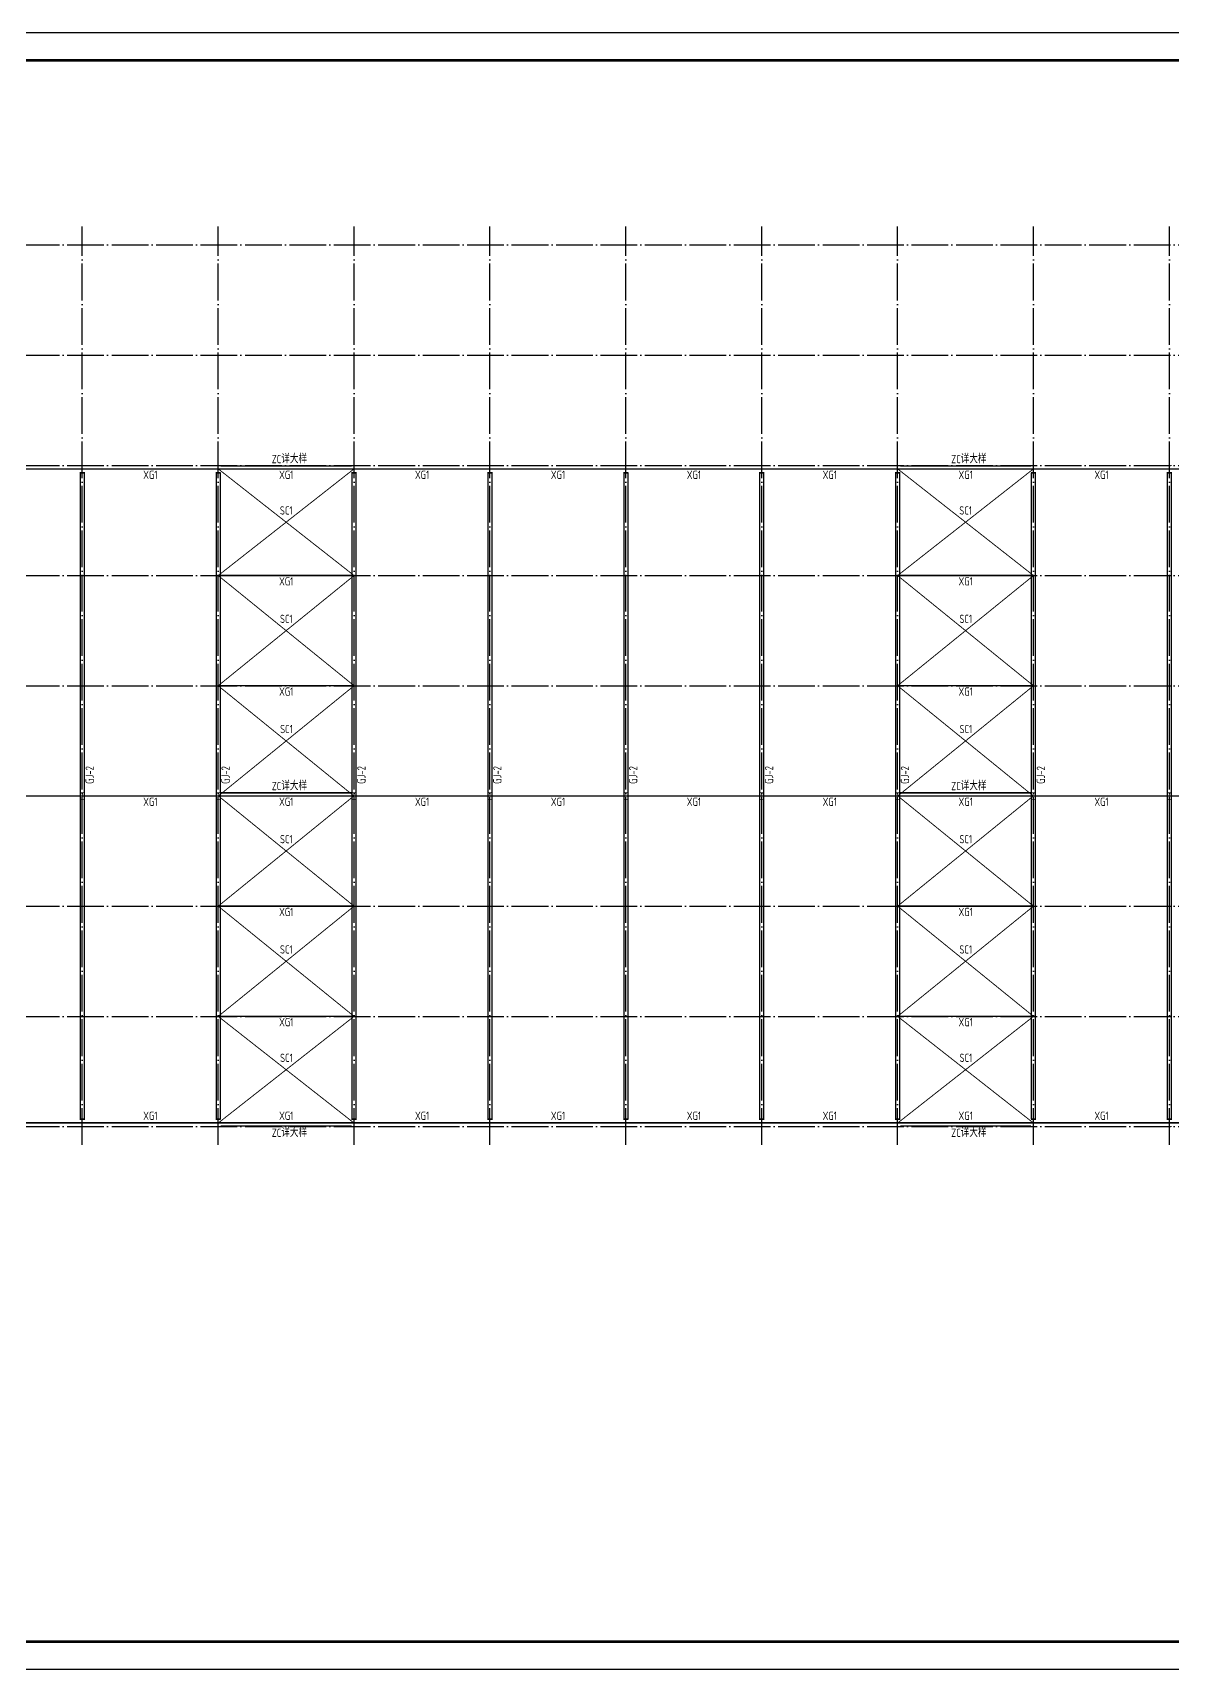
# Model space of a CAD drawing. Extents: x 8844666 to 9156203, y 1662182 to 2655606.
# Drawn here: x 9033289 to 9095347, y 2079844 to 2168944 of the extents above; entities that cross this region are included whole.
import ezdxf

# ---------------------------------------------------------------- set-up
doc = ezdxf.new("R2010")
doc.units = 0
doc.header["$LTSCALE"] = 1000
doc.header["$MEASUREMENT"] = 0
doc.linetypes.add('DOTE', pattern=[2.42, 2, -0.2, 0.02, -0.2])
for name, color, linetype in [('DOTE', 8, 'DOTE'), ('PUB_TITLE', 4, 'CONTINUOUS'), ('ZC', 6, 'CONTINUOUS'), ('屋面支撑', 1, 'CONTINUOUS'), ('柱', 2, 'CONTINUOUS'), ('梁', 4, 'CONTINUOUS'), ('系杆', 7, 'CONTINUOUS')]:
    doc.layers.add(name, color=color, linetype=linetype)
doc.styles.add('TSSD_REIN', font='atssdeng.shx', dxfattribs={"width": 0.7, "bigfont": 'atssdchn.shx'})

msp = doc.modelspace()

# ---------------------------------------------------------------- hatches: boundary and pattern name
at = {"layer": '柱'}
for points in [[(9036129.3, 2144991), (9035849.3, 2144991), (9035849.3, 2145023), (9035977.3, 2145023), (9035977.3, 2145359), (9035849.3, 2145359), (9035849.3, 2145391), (9036129.3, 2145391), (9036129.3, 2145359), (9036001.3, 2145359), (9036001.3, 2145023), (9036129.3, 2145023)], [(9043529.3, 2144991), (9043249.3, 2144991), (9043249.3, 2145023), (9043377.3, 2145023), (9043377.3, 2145359), (9043249.3, 2145359), (9043249.3, 2145391), (9043529.3, 2145391), (9043529.3, 2145359), (9043401.3, 2145359), (9043401.3, 2145023), (9043529.3, 2145023)], [(9050929.3, 2144991), (9050649.3, 2144991), (9050649.3, 2145023), (9050777.3, 2145023), (9050777.3, 2145359), (9050649.3, 2145359), (9050649.3, 2145391), (9050929.3, 2145391), (9050929.3, 2145359), (9050801.3, 2145359), (9050801.3, 2145023), (9050929.3, 2145023)], [(9058329.3, 2144991), (9058049.3, 2144991), (9058049.3, 2145023), (9058177.3, 2145023), (9058177.3, 2145359), (9058049.3, 2145359), (9058049.3, 2145391), (9058329.3, 2145391), (9058329.3, 2145359), (9058201.3, 2145359), (9058201.3, 2145023), (9058329.3, 2145023)], [(9065729.3, 2144991), (9065449.3, 2144991), (9065449.3, 2145023), (9065577.3, 2145023), (9065577.3, 2145359), (9065449.3, 2145359), (9065449.3, 2145391), (9065729.3, 2145391), (9065729.3, 2145359), (9065601.3, 2145359), (9065601.3, 2145023), (9065729.3, 2145023)], [(9073129.3, 2144991), (9072849.3, 2144991), (9072849.3, 2145023), (9072977.3, 2145023), (9072977.3, 2145359), (9072849.3, 2145359), (9072849.3, 2145391), (9073129.3, 2145391), (9073129.3, 2145359), (9073001.3, 2145359), (9073001.3, 2145023), (9073129.3, 2145023)], [(9080529.3, 2144991), (9080249.3, 2144991), (9080249.3, 2145023), (9080377.3, 2145023), (9080377.3, 2145359), (9080249.3, 2145359), (9080249.3, 2145391), (9080529.3, 2145391), (9080529.3, 2145359), (9080401.3, 2145359), (9080401.3, 2145023), (9080529.3, 2145023)], [(9087929.3, 2144991), (9087649.3, 2144991), (9087649.3, 2145023), (9087777.3, 2145023), (9087777.3, 2145359), (9087649.3, 2145359), (9087649.3, 2145391), (9087929.3, 2145391), (9087929.3, 2145359), (9087801.3, 2145359), (9087801.3, 2145023), (9087929.3, 2145023)], [(9095329.3, 2144991), (9095049.3, 2144991), (9095049.3, 2145023), (9095177.3, 2145023), (9095177.3, 2145359), (9095049.3, 2145359), (9095049.3, 2145391), (9095329.3, 2145391), (9095329.3, 2145359), (9095201.3, 2145359), (9095201.3, 2145023), (9095329.3, 2145023)], [(9036129.3, 2127191), (9035849.3, 2127191), (9035849.3, 2127223), (9035977.3, 2127223), (9035977.3, 2127559), (9035849.3, 2127559), (9035849.3, 2127591), (9036129.3, 2127591), (9036129.3, 2127559), (9036001.3, 2127559), (9036001.3, 2127223), (9036129.3, 2127223)], [(9043529.3, 2127191), (9043249.3, 2127191), (9043249.3, 2127223), (9043377.3, 2127223), (9043377.3, 2127559), (9043249.3, 2127559), (9043249.3, 2127591), (9043529.3, 2127591), (9043529.3, 2127559), (9043401.3, 2127559), (9043401.3, 2127223), (9043529.3, 2127223)], [(9050929.3, 2127191), (9050649.3, 2127191), (9050649.3, 2127223), (9050777.3, 2127223), (9050777.3, 2127559), (9050649.3, 2127559), (9050649.3, 2127591), (9050929.3, 2127591), (9050929.3, 2127559), (9050801.3, 2127559), (9050801.3, 2127223), (9050929.3, 2127223)], [(9058329.3, 2127191), (9058049.3, 2127191), (9058049.3, 2127223), (9058177.3, 2127223), (9058177.3, 2127559), (9058049.3, 2127559), (9058049.3, 2127591), (9058329.3, 2127591), (9058329.3, 2127559), (9058201.3, 2127559), (9058201.3, 2127223), (9058329.3, 2127223)], [(9065729.3, 2127191), (9065449.3, 2127191), (9065449.3, 2127223), (9065577.3, 2127223), (9065577.3, 2127559), (9065449.3, 2127559), (9065449.3, 2127591), (9065729.3, 2127591), (9065729.3, 2127559), (9065601.3, 2127559), (9065601.3, 2127223), (9065729.3, 2127223)], [(9073129.3, 2127191), (9072849.3, 2127191), (9072849.3, 2127223), (9072977.3, 2127223), (9072977.3, 2127559), (9072849.3, 2127559), (9072849.3, 2127591), (9073129.3, 2127591), (9073129.3, 2127559), (9073001.3, 2127559), (9073001.3, 2127223), (9073129.3, 2127223)], [(9080529.3, 2127191), (9080249.3, 2127191), (9080249.3, 2127223), (9080377.3, 2127223), (9080377.3, 2127559), (9080249.3, 2127559), (9080249.3, 2127591), (9080529.3, 2127591), (9080529.3, 2127559), (9080401.3, 2127559), (9080401.3, 2127223), (9080529.3, 2127223)], [(9087929.3, 2127191), (9087649.3, 2127191), (9087649.3, 2127223), (9087777.3, 2127223), (9087777.3, 2127559), (9087649.3, 2127559), (9087649.3, 2127591), (9087929.3, 2127591), (9087929.3, 2127559), (9087801.3, 2127559), (9087801.3, 2127223), (9087929.3, 2127223)], [(9095329.3, 2127191), (9095049.3, 2127191), (9095049.3, 2127223), (9095177.3, 2127223), (9095177.3, 2127559), (9095049.3, 2127559), (9095049.3, 2127591), (9095329.3, 2127591), (9095329.3, 2127559), (9095201.3, 2127559), (9095201.3, 2127223), (9095329.3, 2127223)], [(9036129.3, 2109391), (9035849.3, 2109391), (9035849.3, 2109423), (9035977.3, 2109423), (9035977.3, 2109759), (9035849.3, 2109759), (9035849.3, 2109791), (9036129.3, 2109791), (9036129.3, 2109759), (9036001.3, 2109759), (9036001.3, 2109423), (9036129.3, 2109423)], [(9043529.3, 2109391), (9043249.3, 2109391), (9043249.3, 2109423), (9043377.3, 2109423), (9043377.3, 2109759), (9043249.3, 2109759), (9043249.3, 2109791), (9043529.3, 2109791), (9043529.3, 2109759), (9043401.3, 2109759), (9043401.3, 2109423), (9043529.3, 2109423)], [(9050929.3, 2109391), (9050649.3, 2109391), (9050649.3, 2109423), (9050777.3, 2109423), (9050777.3, 2109759), (9050649.3, 2109759), (9050649.3, 2109791), (9050929.3, 2109791), (9050929.3, 2109759), (9050801.3, 2109759), (9050801.3, 2109423), (9050929.3, 2109423)], [(9058329.3, 2109391), (9058049.3, 2109391), (9058049.3, 2109423), (9058177.3, 2109423), (9058177.3, 2109759), (9058049.3, 2109759), (9058049.3, 2109791), (9058329.3, 2109791), (9058329.3, 2109759), (9058201.3, 2109759), (9058201.3, 2109423), (9058329.3, 2109423)], [(9065729.3, 2109391), (9065449.3, 2109391), (9065449.3, 2109423), (9065577.3, 2109423), (9065577.3, 2109759), (9065449.3, 2109759), (9065449.3, 2109791), (9065729.3, 2109791), (9065729.3, 2109759), (9065601.3, 2109759), (9065601.3, 2109423), (9065729.3, 2109423)], [(9073129.3, 2109391), (9072849.3, 2109391), (9072849.3, 2109423), (9072977.3, 2109423), (9072977.3, 2109759), (9072849.3, 2109759), (9072849.3, 2109791), (9073129.3, 2109791), (9073129.3, 2109759), (9073001.3, 2109759), (9073001.3, 2109423), (9073129.3, 2109423)], [(9080529.3, 2109391), (9080249.3, 2109391), (9080249.3, 2109423), (9080377.3, 2109423), (9080377.3, 2109759), (9080249.3, 2109759), (9080249.3, 2109791), (9080529.3, 2109791), (9080529.3, 2109759), (9080401.3, 2109759), (9080401.3, 2109423), (9080529.3, 2109423)], [(9087929.3, 2109391), (9087649.3, 2109391), (9087649.3, 2109423), (9087777.3, 2109423), (9087777.3, 2109759), (9087649.3, 2109759), (9087649.3, 2109791), (9087929.3, 2109791), (9087929.3, 2109759), (9087801.3, 2109759), (9087801.3, 2109423), (9087929.3, 2109423)], [(9095329.3, 2109391), (9095049.3, 2109391), (9095049.3, 2109423), (9095177.3, 2109423), (9095177.3, 2109759), (9095049.3, 2109759), (9095049.3, 2109791), (9095329.3, 2109791), (9095329.3, 2109759), (9095201.3, 2109759), (9095201.3, 2109423), (9095329.3, 2109423)]]:
    msp.add_hatch(color=2, dxfattribs=at).paths.add_polyline_path(points)

# ---------------------------------------------------------------- linework, layer by layer
at = {"layer": 'DOTE'}
for p, q in [((9035989.3, 2108391), (9035989.3, 2158391)), ((9043389.3, 2108391), (9043389.3, 2158391)), ((9050789.3, 2108391), (9050789.3, 2158391)), ((9058189.3, 2108391), (9058189.3, 2158391)), ((9065589.3, 2108391), (9065589.3, 2158391)), ((9072989.3, 2108391), (9072989.3, 2158391)), ((9080389.3, 2108391), (9080389.3, 2158391)), ((9087789.3, 2108391), (9087789.3, 2158391)), ((9095189.3, 2108391), (9095189.3, 2158391)), ((8916589.3, 2157391), (9125789.3, 2157391)), ((8916589.3, 2151391), (9125789.3, 2151391)), ((8916589.3, 2145391), (9125789.3, 2145391)), ((8916589.3, 2139391), (9125789.3, 2139391)), ((8916589.3, 2133391), (9125789.3, 2133391)), ((8916589.3, 2127391), (9125789.3, 2127391)), ((8916589.3, 2121391), (9125789.3, 2121391)), ((8916589.3, 2115391), (9125789.3, 2115391)), ((8916589.3, 2109391), (9125789.3, 2109391))]:
    msp.add_line(p, q, dxfattribs=at)
at = {"layer": 'PUB_TITLE'}
msp.add_lwpolyline([(8903902.8, 2079844), (9156202.8, 2079844), (9156202.8, 2168944), (8903902.8, 2168944)], close=True, dxfattribs=at)
at = {"layer": 'PUB_TITLE', "const_width": 150}
msp.add_lwpolyline([(8907652.8, 2081344), (9154702.8, 2081344), (9154702.8, 2167444), (8907652.8, 2167444)], close=True, dxfattribs=at)
at = {"layer": 'ZC', "const_width": 80}
for points in [[(9043529.3, 2145359), (9050649.3, 2145359)], [(9080529.3, 2145359), (9087649.3, 2145359)], [(9043529.3, 2127559), (9050649.3, 2127559)], [(9080529.3, 2127559), (9087649.3, 2127559)], [(9043529.3, 2109423), (9050649.3, 2109423)], [(9080529.3, 2109423), (9087649.3, 2109423)]]:
    msp.add_lwpolyline(points, dxfattribs=at)
at = {"layer": '屋面支撑', "const_width": 50}
for points in [[(9050777.3, 2145191), (9043389.3, 2139391), (9050789.3, 2133391), (9043401.3, 2127391), (9050789.3, 2121391), (9043389.3, 2115391), (9050777.3, 2109591)], [(9043401.3, 2145191), (9050789.3, 2139391), (9043389.3, 2133391), (9050777.3, 2127391), (9043389.3, 2121391), (9050789.3, 2115391), (9043401.3, 2109591)], [(9087777.3, 2145191), (9080389.3, 2139391), (9087789.3, 2133391), (9080401.3, 2127391), (9087789.3, 2121391), (9080389.3, 2115391), (9087777.3, 2109591)], [(9080401.3, 2145191), (9087789.3, 2139391), (9080389.3, 2133391), (9087777.3, 2127391), (9080389.3, 2121391), (9087789.3, 2115391), (9080401.3, 2109591)]]:
    msp.add_lwpolyline(points, dxfattribs=at)
at = {"layer": '柱', "color": 2, "const_width": 5}
for points in [[(9036129.3, 2144991), (9035849.3, 2144991), (9035849.3, 2145023), (9035977.3, 2145023), (9035977.3, 2145359), (9035849.3, 2145359), (9035849.3, 2145391), (9036129.3, 2145391), (9036129.3, 2145359), (9036001.3, 2145359), (9036001.3, 2145023), (9036129.3, 2145023)], [(9043529.3, 2144991), (9043249.3, 2144991), (9043249.3, 2145023), (9043377.3, 2145023), (9043377.3, 2145359), (9043249.3, 2145359), (9043249.3, 2145391), (9043529.3, 2145391), (9043529.3, 2145359), (9043401.3, 2145359), (9043401.3, 2145023), (9043529.3, 2145023)], [(9050929.3, 2144991), (9050649.3, 2144991), (9050649.3, 2145023), (9050777.3, 2145023), (9050777.3, 2145359), (9050649.3, 2145359), (9050649.3, 2145391), (9050929.3, 2145391), (9050929.3, 2145359), (9050801.3, 2145359), (9050801.3, 2145023), (9050929.3, 2145023)], [(9058329.3, 2144991), (9058049.3, 2144991), (9058049.3, 2145023), (9058177.3, 2145023), (9058177.3, 2145359), (9058049.3, 2145359), (9058049.3, 2145391), (9058329.3, 2145391), (9058329.3, 2145359), (9058201.3, 2145359), (9058201.3, 2145023), (9058329.3, 2145023)], [(9065729.3, 2144991), (9065449.3, 2144991), (9065449.3, 2145023), (9065577.3, 2145023), (9065577.3, 2145359), (9065449.3, 2145359), (9065449.3, 2145391), (9065729.3, 2145391), (9065729.3, 2145359), (9065601.3, 2145359), (9065601.3, 2145023), (9065729.3, 2145023)], [(9073129.3, 2144991), (9072849.3, 2144991), (9072849.3, 2145023), (9072977.3, 2145023), (9072977.3, 2145359), (9072849.3, 2145359), (9072849.3, 2145391), (9073129.3, 2145391), (9073129.3, 2145359), (9073001.3, 2145359), (9073001.3, 2145023), (9073129.3, 2145023)], [(9080529.3, 2144991), (9080249.3, 2144991), (9080249.3, 2145023), (9080377.3, 2145023), (9080377.3, 2145359), (9080249.3, 2145359), (9080249.3, 2145391), (9080529.3, 2145391), (9080529.3, 2145359), (9080401.3, 2145359), (9080401.3, 2145023), (9080529.3, 2145023)], [(9087929.3, 2144991), (9087649.3, 2144991), (9087649.3, 2145023), (9087777.3, 2145023), (9087777.3, 2145359), (9087649.3, 2145359), (9087649.3, 2145391), (9087929.3, 2145391), (9087929.3, 2145359), (9087801.3, 2145359), (9087801.3, 2145023), (9087929.3, 2145023)], [(9095329.3, 2144991), (9095049.3, 2144991), (9095049.3, 2145023), (9095177.3, 2145023), (9095177.3, 2145359), (9095049.3, 2145359), (9095049.3, 2145391), (9095329.3, 2145391), (9095329.3, 2145359), (9095201.3, 2145359), (9095201.3, 2145023), (9095329.3, 2145023)], [(9036129.3, 2127191), (9035849.3, 2127191), (9035849.3, 2127223), (9035977.3, 2127223), (9035977.3, 2127559), (9035849.3, 2127559), (9035849.3, 2127591), (9036129.3, 2127591), (9036129.3, 2127559), (9036001.3, 2127559), (9036001.3, 2127223), (9036129.3, 2127223)], [(9043529.3, 2127191), (9043249.3, 2127191), (9043249.3, 2127223), (9043377.3, 2127223), (9043377.3, 2127559), (9043249.3, 2127559), (9043249.3, 2127591), (9043529.3, 2127591), (9043529.3, 2127559), (9043401.3, 2127559), (9043401.3, 2127223), (9043529.3, 2127223)], [(9050929.3, 2127191), (9050649.3, 2127191), (9050649.3, 2127223), (9050777.3, 2127223), (9050777.3, 2127559), (9050649.3, 2127559), (9050649.3, 2127591), (9050929.3, 2127591), (9050929.3, 2127559), (9050801.3, 2127559), (9050801.3, 2127223), (9050929.3, 2127223)], [(9058329.3, 2127191), (9058049.3, 2127191), (9058049.3, 2127223), (9058177.3, 2127223), (9058177.3, 2127559), (9058049.3, 2127559), (9058049.3, 2127591), (9058329.3, 2127591), (9058329.3, 2127559), (9058201.3, 2127559), (9058201.3, 2127223), (9058329.3, 2127223)], [(9065729.3, 2127191), (9065449.3, 2127191), (9065449.3, 2127223), (9065577.3, 2127223), (9065577.3, 2127559), (9065449.3, 2127559), (9065449.3, 2127591), (9065729.3, 2127591), (9065729.3, 2127559), (9065601.3, 2127559), (9065601.3, 2127223), (9065729.3, 2127223)], [(9073129.3, 2127191), (9072849.3, 2127191), (9072849.3, 2127223), (9072977.3, 2127223), (9072977.3, 2127559), (9072849.3, 2127559), (9072849.3, 2127591), (9073129.3, 2127591), (9073129.3, 2127559), (9073001.3, 2127559), (9073001.3, 2127223), (9073129.3, 2127223)], [(9080529.3, 2127191), (9080249.3, 2127191), (9080249.3, 2127223), (9080377.3, 2127223), (9080377.3, 2127559), (9080249.3, 2127559), (9080249.3, 2127591), (9080529.3, 2127591), (9080529.3, 2127559), (9080401.3, 2127559), (9080401.3, 2127223), (9080529.3, 2127223)], [(9087929.3, 2127191), (9087649.3, 2127191), (9087649.3, 2127223), (9087777.3, 2127223), (9087777.3, 2127559), (9087649.3, 2127559), (9087649.3, 2127591), (9087929.3, 2127591), (9087929.3, 2127559), (9087801.3, 2127559), (9087801.3, 2127223), (9087929.3, 2127223)], [(9095329.3, 2127191), (9095049.3, 2127191), (9095049.3, 2127223), (9095177.3, 2127223), (9095177.3, 2127559), (9095049.3, 2127559), (9095049.3, 2127591), (9095329.3, 2127591), (9095329.3, 2127559), (9095201.3, 2127559), (9095201.3, 2127223), (9095329.3, 2127223)], [(9036129.3, 2109391), (9035849.3, 2109391), (9035849.3, 2109423), (9035977.3, 2109423), (9035977.3, 2109759), (9035849.3, 2109759), (9035849.3, 2109791), (9036129.3, 2109791), (9036129.3, 2109759), (9036001.3, 2109759), (9036001.3, 2109423), (9036129.3, 2109423)], [(9043529.3, 2109391), (9043249.3, 2109391), (9043249.3, 2109423), (9043377.3, 2109423), (9043377.3, 2109759), (9043249.3, 2109759), (9043249.3, 2109791), (9043529.3, 2109791), (9043529.3, 2109759), (9043401.3, 2109759), (9043401.3, 2109423), (9043529.3, 2109423)], [(9050929.3, 2109391), (9050649.3, 2109391), (9050649.3, 2109423), (9050777.3, 2109423), (9050777.3, 2109759), (9050649.3, 2109759), (9050649.3, 2109791), (9050929.3, 2109791), (9050929.3, 2109759), (9050801.3, 2109759), (9050801.3, 2109423), (9050929.3, 2109423)], [(9058329.3, 2109391), (9058049.3, 2109391), (9058049.3, 2109423), (9058177.3, 2109423), (9058177.3, 2109759), (9058049.3, 2109759), (9058049.3, 2109791), (9058329.3, 2109791), (9058329.3, 2109759), (9058201.3, 2109759), (9058201.3, 2109423), (9058329.3, 2109423)], [(9065729.3, 2109391), (9065449.3, 2109391), (9065449.3, 2109423), (9065577.3, 2109423), (9065577.3, 2109759), (9065449.3, 2109759), (9065449.3, 2109791), (9065729.3, 2109791), (9065729.3, 2109759), (9065601.3, 2109759), (9065601.3, 2109423), (9065729.3, 2109423)], [(9073129.3, 2109391), (9072849.3, 2109391), (9072849.3, 2109423), (9072977.3, 2109423), (9072977.3, 2109759), (9072849.3, 2109759), (9072849.3, 2109791), (9073129.3, 2109791), (9073129.3, 2109759), (9073001.3, 2109759), (9073001.3, 2109423), (9073129.3, 2109423)], [(9080529.3, 2109391), (9080249.3, 2109391), (9080249.3, 2109423), (9080377.3, 2109423), (9080377.3, 2109759), (9080249.3, 2109759), (9080249.3, 2109791), (9080529.3, 2109791), (9080529.3, 2109759), (9080401.3, 2109759), (9080401.3, 2109423), (9080529.3, 2109423)], [(9087929.3, 2109391), (9087649.3, 2109391), (9087649.3, 2109423), (9087777.3, 2109423), (9087777.3, 2109759), (9087649.3, 2109759), (9087649.3, 2109791), (9087929.3, 2109791), (9087929.3, 2109759), (9087801.3, 2109759), (9087801.3, 2109423), (9087929.3, 2109423)], [(9095329.3, 2109391), (9095049.3, 2109391), (9095049.3, 2109423), (9095177.3, 2109423), (9095177.3, 2109759), (9095049.3, 2109759), (9095049.3, 2109791), (9095329.3, 2109791), (9095329.3, 2109759), (9095201.3, 2109759), (9095201.3, 2109423), (9095329.3, 2109423)]]:
    msp.add_lwpolyline(points, close=True, dxfattribs=at)
at = {"layer": '梁'}
for points in [[(9035889.3, 2144991), (9036089.3, 2144991), (9036089.3, 2109791), (9035889.3, 2109791)], [(9043289.3, 2144991), (9043489.3, 2144991), (9043489.3, 2109791), (9043289.3, 2109791)], [(9050689.3, 2144991), (9050889.3, 2144991), (9050889.3, 2109791), (9050689.3, 2109791)], [(9058089.3, 2144991), (9058289.3, 2144991), (9058289.3, 2109791), (9058089.3, 2109791)], [(9065489.3, 2144991), (9065689.3, 2144991), (9065689.3, 2109791), (9065489.3, 2109791)], [(9072889.3, 2144991), (9073089.3, 2144991), (9073089.3, 2109791), (9072889.3, 2109791)], [(9080289.3, 2144991), (9080489.3, 2144991), (9080489.3, 2109791), (9080289.3, 2109791)], [(9087689.3, 2144991), (9087889.3, 2144991), (9087889.3, 2109791), (9087689.3, 2109791)], [(9095089.3, 2144991), (9095289.3, 2144991), (9095289.3, 2109791), (9095089.3, 2109791)]]:
    msp.add_lwpolyline(points, close=True, dxfattribs=at)
at = {"layer": '系杆', "color": 3, "const_width": 80}
for points in [[(8917741.3, 2145191), (9124637.3, 2145191)], [(9043389.3, 2139391), (9050789.3, 2139391)], [(9080389.3, 2139391), (9087789.3, 2139391)], [(9043389.3, 2133391), (9050789.3, 2133391)], [(9080389.3, 2133391), (9087789.3, 2133391)], [(8917741.3, 2127391), (9124637.3, 2127391)], [(9043389.3, 2121391), (9050789.3, 2121391)], [(9080389.3, 2121391), (9087789.3, 2121391)], [(9043389.3, 2115391), (9050789.3, 2115391)], [(9080389.3, 2115391), (9087789.3, 2115391)], [(8917741.3, 2109591), (9124637.3, 2109591)]]:
    msp.add_lwpolyline(points, dxfattribs=at)

# ---------------------------------------------------------------- texts
at = {"layer": 'ZC', "style": 'TSSD_REIN', "width": 0.8}
for p in [(9046307.9, 2145505.6), (9083307.9, 2145505.6), (9046307.9, 2127705.6), (9083307.9, 2127705.6), (9046307.9, 2108826.4), (9083307.9, 2108826.4)]:
    msp.add_text('ZC详大样', height=450, dxfattribs=at).set_placement(p)
at = {"layer": '屋面支撑', "style": 'TSSD_REIN', "width": 0.8}
for p in [(9046749.7, 2142708.9), (9083749.7, 2142708.9), (9046755.7, 2136808.9), (9083755.7, 2136808.9), (9046761.7, 2130808.9), (9083761.7, 2130808.9), (9046755.7, 2124813.8), (9083755.7, 2124813.8), (9046755.7, 2118808.9), (9083755.7, 2118808.9), (9046761.7, 2112908.9), (9083761.7, 2112908.9)]:
    msp.add_text('SC1', height=450, dxfattribs=at).set_placement(p)
at = {"layer": '梁', "color": 2, "style": 'TSSD_REIN', "width": 0.8}
for p in [(9036613.8, 2128050.3), (9044013.8, 2128050.3), (9051413.8, 2128050.3), (9058813.8, 2128050.3), (9066213.8, 2128050.3), (9073613.8, 2128050.3), (9081013.8, 2128050.3), (9088413.8, 2128050.3)]:
    msp.add_text('GJ-2', height=450, rotation=90, dxfattribs=at).set_placement(p)
at = {"layer": '系杆', "color": 3, "style": 'TSSD_REIN', "width": 0.8}
for p in [(9039307.4, 2144650.1), (9046707.4, 2144650.1), (9054107.4, 2144650.1), (9061507.4, 2144650.1), (9068907.4, 2144650.1), (9076307.4, 2144650.1), (9083707.4, 2144650.1), (9091107.4, 2144650.1), (9046707.4, 2138850.1), (9083707.4, 2138850.1), (9046707.4, 2132850.1), (9083707.4, 2132850.1), (9039307.4, 2126850.1), (9046707.4, 2126850.1), (9054107.4, 2126850.1), (9061507.4, 2126850.1), (9068907.4, 2126850.1), (9076307.4, 2126850.1), (9083707.4, 2126850.1), (9091107.4, 2126850.1), (9046707.4, 2120850.1), (9083707.4, 2120850.1), (9046707.4, 2114850.1), (9083707.4, 2114850.1), (9039307.4, 2109753.9), (9046707.4, 2109753.9), (9054107.4, 2109753.9), (9061507.4, 2109753.9), (9068907.4, 2109753.9), (9076307.4, 2109753.9), (9083707.4, 2109753.9), (9091107.4, 2109753.9)]:
    msp.add_text('XG1', height=450, dxfattribs=at).set_placement(p)

doc.saveas('drawing.dxf')
